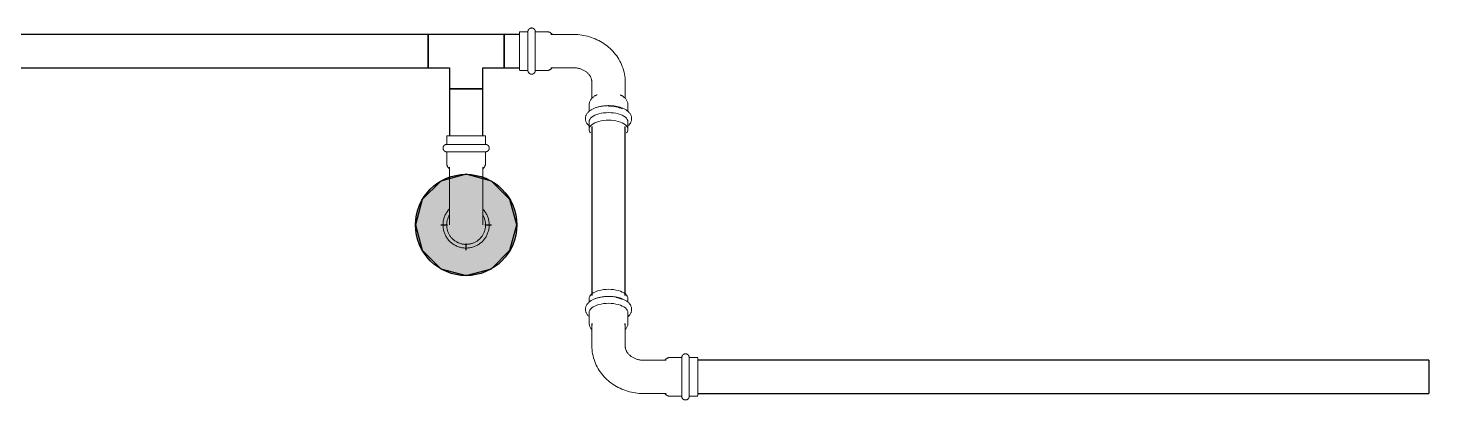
# Model space of a CAD drawing. Header units: inches. Extents: x -3327 to -1, y 8 to 1328.
# Drawn here: x -2986.7 to -2931.4, y 1307.7 to 1322.4 of the extents above; entities that cross this region are included whole.
import ezdxf

# ---------------------------------------------------------------- set-up
doc = ezdxf.new("R2010")
doc.units = ezdxf.units.IN
doc.header["$MEASUREMENT"] = 0
doc.layers.add('P-PIPE', color=3, linetype='Continuous', lineweight=9)
doc.layers.add('X - REF - FP', color=7, linetype='Continuous', true_color=0xb90000)

# ---------------------------------------------------------------- blocks, each defined once
blk = doc.blocks.new('Victaulic-VicPress316-Elbow 90-45deg Style P568_P571 - Standard-V2-SECOND LEVEL')
at = {"layer": 'P-PIPE'}
for p, q in [((-3203.704, 731.097), (-3203.704, 730.203)), ((-3202.389, 730.206), (-3202.389, 731.097)), ((-3203.813, 730.051), (-3203.813, 729.6)), ((-3202.28, 729.6), (-3202.28, 730.051)), ((-3203.046, 729.6), (-3203.813, 729.6)), ((-3203.813, 729.309), (-3203.813, 728.97)), ((-3203.046, 729.309), (-3203.813, 729.309)), ((-3202.28, 729.6), (-3203.046, 729.6)), ((-3202.28, 729.309), (-3203.046, 729.309)), ((-3202.28, 728.97), (-3202.28, 729.309)), ((-3203.813, 728.97), (-3203.046, 728.97)), ((-3203.046, 728.97), (-3202.28, 728.97))]:
    blk.add_line(p, q, dxfattribs=at)
at = {"layer": 'P-PIPE', "flags": 128}
for points in [[(-3203.046, 733.402), (-3203.083, 733.401), (-3203.119, 733.399), (-3203.155, 733.395), (-3203.191, 733.39), (-3203.227, 733.384), (-3203.263, 733.376), (-3203.298, 733.366), (-3203.333, 733.356), (-3203.367, 733.344), (-3203.401, 733.33), (-3203.434, 733.315), (-3203.467, 733.299), (-3203.499, 733.281), (-3203.53, 733.263), (-3203.561, 733.243), (-3203.591, 733.222), (-3203.619, 733.199), (-3203.647, 733.176), (-3203.674, 733.151), (-3203.7, 733.125), (-3203.725, 733.099), (-3203.749, 733.071), (-3203.772, 733.043), (-3203.793, 733.013), (-3203.813, 732.983), (-3203.833, 732.952), (-3203.85, 732.92), (-3203.867, 732.887), (-3203.882, 732.854), (-3203.896, 732.82), (-3203.909, 732.786), (-3203.92, 732.751), (-3203.93, 732.716), (-3203.938, 732.681), (-3203.945, 732.645), (-3203.95, 732.609), (-3203.954, 732.573), (-3203.957, 732.536), (-3203.958, 732.5), (-3203.958, 732.463), (-3203.956, 732.427), (-3203.953, 732.391), (-3203.948, 732.354), (-3203.942, 732.318), (-3203.934, 732.283), (-3203.925, 732.247), (-3203.915, 732.212), (-3203.903, 732.178), (-3203.89, 732.144), (-3203.875, 732.11), (-3203.859, 732.078), (-3203.842, 732.045), (-3203.824, 732.014), (-3203.804, 731.983), (-3203.783, 731.953), (-3203.761, 731.924), (-3203.738, 731.896), (-3203.714, 731.869)], [(-3203.046, 733.257), (-3203.077, 733.256), (-3203.107, 733.254), (-3203.138, 733.251), (-3203.168, 733.247), (-3203.198, 733.241), (-3203.228, 733.235), (-3203.258, 733.227), (-3203.287, 733.218), (-3203.316, 733.207), (-3203.345, 733.196), (-3203.373, 733.183), (-3203.4, 733.17), (-3203.427, 733.155), (-3203.453, 733.139), (-3203.479, 733.123), (-3203.504, 733.105), (-3203.528, 733.086), (-3203.551, 733.066), (-3203.574, 733.046), (-3203.596, 733.024), (-3203.617, 733.002), (-3203.637, 732.978), (-3203.656, 732.954), (-3203.674, 732.93), (-3203.691, 732.904), (-3203.707, 732.878), (-3203.722, 732.851), (-3203.736, 732.824), (-3203.749, 732.796), (-3203.76, 732.768), (-3203.771, 732.739), (-3203.78, 732.71), (-3203.789, 732.68), (-3203.796, 732.65), (-3203.801, 732.62), (-3203.806, 732.59), (-3203.809, 732.559), (-3203.812, 732.529), (-3203.812, 732.498), (-3203.812, 732.468), (-3203.811, 732.437), (-3203.808, 732.406), (-3203.804, 732.376), (-3203.799, 732.346), (-3203.792, 732.316), (-3203.785, 732.286), (-3203.776, 732.257), (-3203.766, 732.228), (-3203.755, 732.199), (-3203.743, 732.171), (-3203.73, 732.143), (-3203.715, 732.116), (-3203.704, 732.096)], [(-3202.389, 731.858), (-3202.367, 731.881), (-3202.343, 731.909), (-3202.32, 731.937), (-3202.299, 731.967), (-3202.279, 731.997), (-3202.26, 732.028), (-3202.242, 732.06), (-3202.225, 732.093), (-3202.21, 732.126), (-3202.196, 732.16), (-3202.183, 732.194), (-3202.172, 732.229), (-3202.163, 732.264), (-3202.154, 732.299), (-3202.147, 732.335), (-3202.142, 732.371), (-3202.138, 732.407), (-3202.135, 732.444), (-3202.134, 732.48), (-3202.134, 732.517), (-3202.136, 732.553), (-3202.139, 732.589), (-3202.144, 732.626), (-3202.15, 732.662), (-3202.158, 732.697), (-3202.167, 732.733), (-3202.177, 732.768), (-3202.189, 732.802), (-3202.202, 732.836), (-3202.217, 732.87), (-3202.233, 732.902), (-3202.25, 732.935), (-3202.268, 732.966), (-3202.288, 732.997), (-3202.309, 733.027), (-3202.331, 733.056), (-3202.354, 733.084), (-3202.378, 733.111), (-3202.404, 733.137), (-3202.43, 733.163), (-3202.457, 733.187), (-3202.486, 733.21), (-3202.515, 733.231), (-3202.545, 733.252), (-3202.576, 733.271), (-3202.608, 733.29), (-3202.64, 733.307), (-3202.673, 733.322), (-3202.706, 733.336), (-3202.741, 733.349), (-3202.775, 733.361), (-3202.81, 733.371), (-3202.846, 733.38), (-3202.881, 733.387), (-3202.917, 733.393), (-3202.954, 733.397), (-3202.99, 733.4), (-3203.026, 733.402), (-3203.046, 733.402)], [(-3202.385, 732.102), (-3202.37, 732.129), (-3202.356, 732.156), (-3202.343, 732.184), (-3202.332, 732.212), (-3202.321, 732.241), (-3202.312, 732.27), (-3202.304, 732.3), (-3202.297, 732.33), (-3202.291, 732.36), (-3202.286, 732.39), (-3202.283, 732.421), (-3202.281, 732.451), (-3202.28, 732.482), (-3202.28, 732.512), (-3202.281, 732.543), (-3202.284, 732.574), (-3202.288, 732.604), (-3202.293, 732.634), (-3202.3, 732.664), (-3202.307, 732.694), (-3202.316, 732.723), (-3202.326, 732.752), (-3202.337, 732.781), (-3202.349, 732.809), (-3202.362, 732.837), (-3202.377, 732.864), (-3202.392, 732.89), (-3202.409, 732.916), (-3202.426, 732.941), (-3202.445, 732.966), (-3202.464, 732.989), (-3202.485, 733.012), (-3202.506, 733.034), (-3202.528, 733.055), (-3202.551, 733.075), (-3202.575, 733.095), (-3202.6, 733.113), (-3202.625, 733.13), (-3202.651, 733.147), (-3202.677, 733.162), (-3202.705, 733.176), (-3202.732, 733.189), (-3202.761, 733.201), (-3202.789, 733.212), (-3202.818, 733.222), (-3202.848, 733.23), (-3202.878, 733.238), (-3202.908, 733.244), (-3202.938, 733.249), (-3202.968, 733.253), (-3202.999, 733.255), (-3203.029, 733.256), (-3203.046, 733.257)], [(-3203.704, 732.49), (-3203.704, 732.489), (-3203.704, 732.486), (-3203.704, 732.48), (-3203.704, 732.472), (-3203.704, 732.462), (-3203.704, 732.45), (-3203.704, 732.436), (-3203.704, 732.419), (-3203.704, 732.401), (-3203.704, 732.38), (-3203.704, 732.357), (-3203.704, 732.333), (-3203.704, 732.306), (-3203.704, 732.277), (-3203.704, 732.247), (-3203.704, 732.214), (-3203.704, 732.18), (-3203.704, 732.144), (-3203.704, 732.107), (-3203.704, 732.068), (-3203.704, 732.027), (-3203.704, 731.985), (-3203.704, 731.941), (-3203.704, 731.896), (-3203.704, 731.85), (-3203.704, 731.802), (-3203.704, 731.754), (-3203.704, 731.704), (-3203.704, 731.653), (-3203.704, 731.602), (-3203.704, 731.549), (-3203.704, 731.496), (-3203.704, 731.443), (-3203.704, 731.388), (-3203.704, 731.334), (-3203.704, 731.279), (-3203.704, 731.223), (-3203.704, 731.168), (-3203.704, 731.112), (-3203.704, 731.097)], [(-3202.389, 731.097), (-3202.389, 731.153), (-3202.389, 731.208), (-3202.389, 731.264), (-3202.389, 731.319), (-3202.389, 731.374), (-3202.389, 731.428), (-3202.389, 731.482), (-3202.389, 731.535), (-3202.389, 731.588), (-3202.389, 731.639), (-3202.389, 731.69), (-3202.389, 731.74), (-3202.389, 731.789), (-3202.389, 731.837), (-3202.389, 731.884), (-3202.389, 731.929), (-3202.389, 731.973), (-3202.389, 732.016), (-3202.389, 732.057), (-3202.389, 732.096), (-3202.389, 732.134), (-3202.389, 732.171), (-3202.389, 732.205), (-3202.389, 732.238), (-3202.389, 732.269), (-3202.389, 732.298), (-3202.389, 732.326), (-3202.389, 732.351), (-3202.389, 732.374), (-3202.389, 732.395), (-3202.389, 732.414), (-3202.389, 732.432), (-3202.389, 732.446), (-3202.389, 732.459), (-3202.389, 732.47), (-3202.389, 732.478), (-3202.389, 732.484), (-3202.389, 732.488), (-3202.389, 732.49), (-3202.389, 732.49)], [(-3203.813, 730.051), (-3203.812, 730.062), (-3203.812, 730.073), (-3203.811, 730.084), (-3203.809, 730.094), (-3203.807, 730.105), (-3203.805, 730.116), (-3203.802, 730.126), (-3203.799, 730.137), (-3203.795, 730.147), (-3203.791, 730.157), (-3203.787, 730.167), (-3203.782, 730.177), (-3203.777, 730.186), (-3203.771, 730.196), (-3203.765, 730.205), (-3203.759, 730.214), (-3203.752, 730.222), (-3203.745, 730.231), (-3203.738, 730.239), (-3203.73, 730.246), (-3203.722, 730.254), (-3203.714, 730.261), (-3203.705, 730.268), (-3203.704, 730.269)], [(-3202.389, 730.269), (-3202.38, 730.262), (-3202.372, 730.255), (-3202.364, 730.248), (-3202.356, 730.24), (-3202.348, 730.232), (-3202.341, 730.224), (-3202.335, 730.215), (-3202.328, 730.207), (-3202.322, 730.197), (-3202.317, 730.188), (-3202.311, 730.179), (-3202.306, 730.169), (-3202.302, 730.159), (-3202.298, 730.149), (-3202.294, 730.139), (-3202.291, 730.128), (-3202.288, 730.118), (-3202.285, 730.107), (-3202.283, 730.096), (-3202.282, 730.086), (-3202.281, 730.075), (-3202.28, 730.064), (-3202.28, 730.053), (-3202.28, 730.051)], [(-3203.813, 729.309), (-3203.818, 729.309), (-3203.824, 729.309), (-3203.83, 729.31), (-3203.836, 729.31), (-3203.841, 729.311), (-3203.847, 729.313), (-3203.853, 729.314), (-3203.858, 729.316), (-3203.864, 729.318), (-3203.869, 729.32), (-3203.875, 729.322), (-3203.88, 729.325), (-3203.885, 729.328), (-3203.89, 729.331), (-3203.895, 729.334), (-3203.899, 729.337), (-3203.904, 729.341), (-3203.908, 729.345), (-3203.913, 729.349), (-3203.917, 729.353), (-3203.921, 729.357), (-3203.925, 729.361), (-3203.928, 729.366), (-3203.932, 729.371), (-3203.935, 729.375), (-3203.938, 729.38), (-3203.941, 729.385), (-3203.944, 729.391), (-3203.946, 729.396), (-3203.948, 729.401), (-3203.95, 729.407), (-3203.952, 729.412), (-3203.953, 729.418), (-3203.955, 729.424), (-3203.956, 729.429), (-3203.957, 729.435), (-3203.957, 729.441), (-3203.958, 729.447), (-3203.958, 729.452), (-3203.958, 729.458), (-3203.958, 729.464), (-3203.957, 729.47), (-3203.956, 729.476), (-3203.955, 729.481), (-3203.954, 729.487), (-3203.953, 729.493), (-3203.951, 729.498), (-3203.949, 729.504), (-3203.947, 729.509), (-3203.945, 729.515), (-3203.942, 729.52), (-3203.94, 729.525), (-3203.937, 729.53), (-3203.934, 729.535), (-3203.93, 729.54), (-3203.927, 729.544), (-3203.923, 729.549), (-3203.919, 729.553), (-3203.915, 729.557), (-3203.911, 729.561), (-3203.906, 729.565), (-3203.902, 729.569), (-3203.897, 729.572), (-3203.892, 729.576), (-3203.888, 729.579), (-3203.882, 729.582), (-3203.877, 729.584), (-3203.872, 729.587), (-3203.867, 729.589), (-3203.861, 729.591), (-3203.856, 729.593), (-3203.85, 729.595), (-3203.845, 729.596), (-3203.839, 729.597), (-3203.833, 729.598), (-3203.827, 729.599), (-3203.821, 729.599), (-3203.816, 729.599), (-3203.813, 729.6)], [(-3203.046, 729.6), (-3203.077, 729.6), (-3203.107, 729.6), (-3203.138, 729.6), (-3203.168, 729.6), (-3203.198, 729.6), (-3203.228, 729.6), (-3203.258, 729.6), (-3203.287, 729.6), (-3203.316, 729.6), (-3203.345, 729.6), (-3203.373, 729.6), (-3203.4, 729.6), (-3203.427, 729.6), (-3203.453, 729.6), (-3203.479, 729.6), (-3203.504, 729.6), (-3203.528, 729.6), (-3203.551, 729.6), (-3203.574, 729.6), (-3203.596, 729.6), (-3203.617, 729.6), (-3203.637, 729.6), (-3203.656, 729.6), (-3203.674, 729.6), (-3203.691, 729.6), (-3203.707, 729.6), (-3203.722, 729.6), (-3203.736, 729.6), (-3203.749, 729.6), (-3203.76, 729.6), (-3203.771, 729.6), (-3203.78, 729.6), (-3203.789, 729.6), (-3203.796, 729.6), (-3203.801, 729.6), (-3203.806, 729.6), (-3203.809, 729.6), (-3203.812, 729.6), (-3203.812, 729.6), (-3203.813, 729.6)], [(-3203.813, 729.6), (-3203.812, 729.6), (-3203.81, 729.6), (-3203.807, 729.6), (-3203.803, 729.6), (-3203.797, 729.6), (-3203.791, 729.6), (-3203.783, 729.6), (-3203.774, 729.6)], [(-3203.771, 729.309), (-3203.78, 729.309), (-3203.789, 729.309), (-3203.796, 729.309), (-3203.801, 729.309), (-3203.806, 729.309), (-3203.809, 729.309), (-3203.812, 729.309), (-3203.812, 729.309), (-3203.813, 729.309)], [(-3203.813, 729.309), (-3203.812, 729.309), (-3203.81, 729.309), (-3203.807, 729.309), (-3203.803, 729.309), (-3203.797, 729.309), (-3203.791, 729.309), (-3203.783, 729.309), (-3203.774, 729.309), (-3203.763, 729.309), (-3203.752, 729.309), (-3203.74, 729.309), (-3203.726, 729.309), (-3203.711, 729.309), (-3203.695, 729.309), (-3203.679, 729.309), (-3203.661, 729.309), (-3203.642, 729.309), (-3203.622, 729.309), (-3203.602, 729.309), (-3203.58, 729.309), (-3203.558, 729.309), (-3203.534, 729.309), (-3203.51, 729.309), (-3203.486, 729.309), (-3203.46, 729.309), (-3203.434, 729.309), (-3203.407, 729.309), (-3203.38, 729.309), (-3203.352, 729.309), (-3203.324, 729.309), (-3203.295, 729.309), (-3203.266, 729.309), (-3203.236, 729.309), (-3203.206, 729.309), (-3203.176, 729.309), (-3203.146, 729.309), (-3203.116, 729.309), (-3203.085, 729.309), (-3203.054, 729.309), (-3203.046, 729.309)], [(-3202.28, 729.6), (-3202.28, 729.6), (-3202.282, 729.6), (-3202.285, 729.6), (-3202.289, 729.6), (-3202.295, 729.6), (-3202.302, 729.6), (-3202.309, 729.6), (-3202.318, 729.6), (-3202.329, 729.6), (-3202.34, 729.6), (-3202.353, 729.6), (-3202.366, 729.6), (-3202.381, 729.6), (-3202.397, 729.6), (-3202.413, 729.6), (-3202.431, 729.6), (-3202.45, 729.6), (-3202.47, 729.6), (-3202.49, 729.6), (-3202.512, 729.6), (-3202.534, 729.6), (-3202.558, 729.6), (-3202.582, 729.6), (-3202.606, 729.6), (-3202.632, 729.6), (-3202.658, 729.6), (-3202.685, 729.6), (-3202.712, 729.6), (-3202.74, 729.6), (-3202.768, 729.6), (-3202.797, 729.6), (-3202.826, 729.6), (-3202.856, 729.6), (-3202.886, 729.6), (-3202.916, 729.6), (-3202.946, 729.6), (-3202.977, 729.6), (-3203.007, 729.6), (-3203.038, 729.6), (-3203.046, 729.6)], [(-3203.046, 729.309), (-3203.015, 729.309), (-3202.985, 729.309), (-3202.954, 729.309), (-3202.924, 729.309), (-3202.894, 729.309), (-3202.864, 729.309), (-3202.834, 729.309), (-3202.805, 729.309), (-3202.776, 729.309), (-3202.748, 729.309), (-3202.72, 729.309), (-3202.692, 729.309), (-3202.665, 729.309), (-3202.639, 729.309), (-3202.613, 729.309), (-3202.588, 729.309), (-3202.564, 729.309), (-3202.541, 729.309), (-3202.518, 729.309), (-3202.496, 729.309), (-3202.475, 729.309), (-3202.455, 729.309), (-3202.436, 729.309), (-3202.418, 729.309), (-3202.401, 729.309), (-3202.385, 729.309), (-3202.37, 729.309), (-3202.356, 729.309), (-3202.343, 729.309), (-3202.332, 729.309), (-3202.321, 729.309), (-3202.312, 729.309), (-3202.304, 729.309), (-3202.297, 729.309), (-3202.291, 729.309), (-3202.286, 729.309), (-3202.283, 729.309), (-3202.281, 729.309), (-3202.28, 729.309), (-3202.28, 729.309)], [(-3202.321, 729.6), (-3202.312, 729.6), (-3202.304, 729.6), (-3202.297, 729.6), (-3202.291, 729.6), (-3202.286, 729.6), (-3202.283, 729.6), (-3202.281, 729.6), (-3202.28, 729.6), (-3202.28, 729.6)], [(-3202.28, 729.309), (-3202.28, 729.309), (-3202.282, 729.309), (-3202.285, 729.309), (-3202.289, 729.309), (-3202.295, 729.309), (-3202.302, 729.309), (-3202.309, 729.309), (-3202.318, 729.309)], [(-3202.28, 729.6), (-3202.274, 729.599), (-3202.268, 729.599), (-3202.262, 729.598), (-3202.256, 729.598), (-3202.251, 729.597), (-3202.245, 729.595), (-3202.239, 729.594), (-3202.234, 729.592), (-3202.228, 729.59), (-3202.223, 729.588), (-3202.218, 729.586), (-3202.212, 729.583), (-3202.207, 729.58), (-3202.202, 729.577), (-3202.197, 729.574), (-3202.193, 729.571), (-3202.188, 729.567), (-3202.184, 729.563), (-3202.179, 729.559), (-3202.175, 729.555), (-3202.171, 729.551), (-3202.167, 729.547), (-3202.164, 729.542), (-3202.16, 729.537), (-3202.157, 729.533), (-3202.154, 729.528), (-3202.151, 729.523), (-3202.149, 729.517), (-3202.146, 729.512), (-3202.144, 729.507), (-3202.142, 729.501), (-3202.14, 729.496), (-3202.139, 729.49), (-3202.137, 729.484), (-3202.136, 729.479), (-3202.135, 729.473), (-3202.135, 729.467), (-3202.134, 729.461), (-3202.134, 729.456), (-3202.134, 729.45), (-3202.134, 729.444), (-3202.135, 729.438), (-3202.136, 729.432), (-3202.137, 729.427), (-3202.138, 729.421), (-3202.139, 729.415), (-3202.141, 729.41), (-3202.143, 729.404), (-3202.145, 729.399), (-3202.147, 729.393), (-3202.15, 729.388), (-3202.152, 729.383), (-3202.155, 729.378), (-3202.159, 729.373), (-3202.162, 729.368), (-3202.165, 729.364), (-3202.169, 729.359), (-3202.173, 729.355), (-3202.177, 729.351), (-3202.181, 729.347), (-3202.186, 729.343), (-3202.19, 729.339), (-3202.195, 729.336), (-3202.2, 729.332), (-3202.205, 729.329), (-3202.21, 729.326), (-3202.215, 729.324), (-3202.22, 729.321), (-3202.225, 729.319), (-3202.231, 729.317), (-3202.236, 729.315), (-3202.242, 729.313), (-3202.248, 729.312), (-3202.253, 729.311), (-3202.259, 729.31), (-3202.265, 729.309), (-3202.271, 729.309), (-3202.276, 729.309), (-3202.28, 729.309)]]:
    blk.add_lwpolyline(points, dxfattribs=at)
blk = doc.blocks.new('Victaulic-VicPress316-Elbow 90-45deg Style P568_P571 - Standard-V16-SECOND LEVEL')
at = {"layer": 'P-PIPE'}
for p, q in [((-2966.934, 1322.266), (-2967.272, 1322.266)), ((-2967.272, 1322.256), (-2967.272, 1320.827)), ((-2966.934, 1320.827), (-2966.934, 1322.256)), ((-2966.191, 1322.266), (-2966.643, 1322.266)), ((-2966.643, 1320.827), (-2966.643, 1322.256)), ((-2965.145, 1322.157), (-2966.025, 1322.157)), ((-2967.272, 1320.827), (-2967.272, 1320.765)), ((-2967.272, 1320.734), (-2966.934, 1320.734)), ((-2966.934, 1320.765), (-2966.934, 1320.827)), ((-2966.643, 1320.765), (-2966.643, 1320.827)), ((-2966.643, 1320.734), (-2966.191, 1320.734)), ((-2966.03, 1320.842), (-2965.145, 1320.842)), ((-2964.41, 1320.276), (-2964.41, 1319.622)), ((-2963.095, 1319.622), (-2963.095, 1320.276)), ((-2964.519, 1319.358), (-2964.519, 1319.105)), ((-2962.986, 1319.118), (-2962.986, 1319.358)), ((-2964.519, 1318.705), (-2964.519, 1318.408)), ((-2962.986, 1318.408), (-2962.986, 1318.705))]:
    blk.add_line(p, q, dxfattribs=at)
at = {"layer": 'P-PIPE', "flags": 128}
for points in [[(-2966.934, 1322.266), (-2966.933, 1322.272), (-2966.933, 1322.278), (-2966.933, 1322.284), (-2966.932, 1322.29), (-2966.931, 1322.295), (-2966.929, 1322.301), (-2966.928, 1322.307), (-2966.926, 1322.312), (-2966.924, 1322.318), (-2966.922, 1322.323), (-2966.92, 1322.328), (-2966.917, 1322.334), (-2966.914, 1322.339), (-2966.911, 1322.344), (-2966.908, 1322.349), (-2966.905, 1322.353), (-2966.901, 1322.358), (-2966.897, 1322.362), (-2966.894, 1322.367), (-2966.889, 1322.371), (-2966.885, 1322.375), (-2966.881, 1322.379), (-2966.876, 1322.382), (-2966.872, 1322.386), (-2966.867, 1322.389), (-2966.862, 1322.392), (-2966.857, 1322.395), (-2966.851, 1322.397), (-2966.846, 1322.4), (-2966.841, 1322.402), (-2966.835, 1322.404), (-2966.83, 1322.406), (-2966.824, 1322.407), (-2966.819, 1322.409), (-2966.813, 1322.41), (-2966.807, 1322.411), (-2966.801, 1322.411), (-2966.795, 1322.412), (-2966.79, 1322.412), (-2966.784, 1322.412), (-2966.778, 1322.412), (-2966.772, 1322.411), (-2966.766, 1322.41), (-2966.761, 1322.409), (-2966.755, 1322.408), (-2966.749, 1322.407), (-2966.744, 1322.405), (-2966.738, 1322.403), (-2966.733, 1322.401), (-2966.728, 1322.399), (-2966.722, 1322.396), (-2966.717, 1322.394), (-2966.712, 1322.391), (-2966.707, 1322.387), (-2966.702, 1322.384), (-2966.698, 1322.381), (-2966.693, 1322.377), (-2966.689, 1322.373), (-2966.685, 1322.369), (-2966.681, 1322.365), (-2966.677, 1322.36), (-2966.673, 1322.356), (-2966.67, 1322.351), (-2966.666, 1322.346), (-2966.663, 1322.342), (-2966.66, 1322.336), (-2966.658, 1322.331), (-2966.655, 1322.326), (-2966.653, 1322.321), (-2966.651, 1322.315), (-2966.649, 1322.31), (-2966.648, 1322.304), (-2966.646, 1322.298), (-2966.645, 1322.293), (-2966.644, 1322.287), (-2966.643, 1322.281), (-2966.643, 1322.275), (-2966.643, 1322.27), (-2966.643, 1322.266)], [(-2966.934, 1322.233), (-2966.934, 1322.241), (-2966.934, 1322.248), (-2966.934, 1322.254), (-2966.934, 1322.259), (-2966.934, 1322.263), (-2966.934, 1322.265), (-2966.934, 1322.266), (-2966.934, 1322.266)], [(-2966.934, 1322.266), (-2966.934, 1322.266), (-2966.934, 1322.264), (-2966.934, 1322.261), (-2966.934, 1322.257), (-2966.934, 1322.251), (-2966.934, 1322.245), (-2966.934, 1322.237), (-2966.934, 1322.228), (-2966.934, 1322.217), (-2966.934, 1322.206), (-2966.934, 1322.193), (-2966.934, 1322.18), (-2966.934, 1322.165), (-2966.934, 1322.149), (-2966.934, 1322.133), (-2966.934, 1322.115), (-2966.934, 1322.096), (-2966.934, 1322.076), (-2966.934, 1322.056), (-2966.934, 1322.034), (-2966.934, 1322.012), (-2966.934, 1321.988), (-2966.934, 1321.964), (-2966.934, 1321.94), (-2966.934, 1321.914), (-2966.934, 1321.888), (-2966.934, 1321.861), (-2966.934, 1321.834), (-2966.934, 1321.806), (-2966.934, 1321.778), (-2966.934, 1321.749), (-2966.934, 1321.72), (-2966.934, 1321.69), (-2966.934, 1321.66), (-2966.934, 1321.63), (-2966.934, 1321.6), (-2966.934, 1321.569), (-2966.934, 1321.539), (-2966.934, 1321.508), (-2966.934, 1321.478), (-2966.934, 1321.447), (-2966.934, 1321.416), (-2966.934, 1321.386), (-2966.934, 1321.356), (-2966.934, 1321.326), (-2966.934, 1321.296), (-2966.934, 1321.267), (-2966.934, 1321.238), (-2966.934, 1321.209), (-2966.934, 1321.181), (-2966.934, 1321.153), (-2966.934, 1321.126), (-2966.934, 1321.1), (-2966.934, 1321.074), (-2966.934, 1321.049), (-2966.934, 1321.024), (-2966.934, 1321.001), (-2966.934, 1320.978), (-2966.934, 1320.956), (-2966.934, 1320.935), (-2966.934, 1320.915), (-2966.934, 1320.895), (-2966.934, 1320.877), (-2966.934, 1320.86), (-2966.934, 1320.843), (-2966.934, 1320.828), (-2966.934, 1320.827)], [(-2966.643, 1320.827), (-2966.643, 1320.842), (-2966.643, 1320.858), (-2966.643, 1320.875), (-2966.643, 1320.894), (-2966.643, 1320.913), (-2966.643, 1320.933), (-2966.643, 1320.954), (-2966.643, 1320.976), (-2966.643, 1320.999), (-2966.643, 1321.022), (-2966.643, 1321.047), (-2966.643, 1321.072), (-2966.643, 1321.098), (-2966.643, 1321.124), (-2966.643, 1321.151), (-2966.643, 1321.179), (-2966.643, 1321.207), (-2966.643, 1321.235), (-2966.643, 1321.264), (-2966.643, 1321.294), (-2966.643, 1321.323), (-2966.643, 1321.353), (-2966.643, 1321.384), (-2966.643, 1321.414), (-2966.643, 1321.444), (-2966.643, 1321.475), (-2966.643, 1321.506), (-2966.643, 1321.536), (-2966.643, 1321.567), (-2966.643, 1321.597), (-2966.643, 1321.628), (-2966.643, 1321.658), (-2966.643, 1321.688), (-2966.643, 1321.717), (-2966.643, 1321.747), (-2966.643, 1321.775), (-2966.643, 1321.804), (-2966.643, 1321.832), (-2966.643, 1321.859), (-2966.643, 1321.886), (-2966.643, 1321.912), (-2966.643, 1321.937), (-2966.643, 1321.962), (-2966.643, 1321.986), (-2966.643, 1322.01), (-2966.643, 1322.032), (-2966.643, 1322.054), (-2966.643, 1322.075), (-2966.643, 1322.094), (-2966.643, 1322.113), (-2966.643, 1322.131), (-2966.643, 1322.148), (-2966.643, 1322.164), (-2966.643, 1322.179), (-2966.643, 1322.192), (-2966.643, 1322.205), (-2966.643, 1322.216), (-2966.643, 1322.227), (-2966.643, 1322.236), (-2966.643, 1322.244), (-2966.643, 1322.251), (-2966.643, 1322.256), (-2966.643, 1322.261), (-2966.643, 1322.264), (-2966.643, 1322.266), (-2966.643, 1322.266)], [(-2966.643, 1322.266), (-2966.643, 1322.266), (-2966.643, 1322.264), (-2966.643, 1322.261), (-2966.643, 1322.257), (-2966.643, 1322.251), (-2966.643, 1322.245), (-2966.643, 1322.237)], [(-2966.191, 1322.266), (-2966.18, 1322.266), (-2966.169, 1322.266), (-2966.158, 1322.265), (-2966.148, 1322.263), (-2966.137, 1322.261), (-2966.126, 1322.259), (-2966.116, 1322.256), (-2966.105, 1322.253), (-2966.095, 1322.249), (-2966.085, 1322.245), (-2966.075, 1322.241), (-2966.065, 1322.236), (-2966.056, 1322.23), (-2966.046, 1322.225), (-2966.037, 1322.219), (-2966.028, 1322.213), (-2966.02, 1322.206), (-2966.011, 1322.199), (-2966.003, 1322.192), (-2965.996, 1322.184), (-2965.988, 1322.176), (-2965.981, 1322.168), (-2965.974, 1322.159), (-2965.973, 1322.157)], [(-2963.095, 1320.276), (-2963.096, 1320.355), (-2963.102, 1320.434), (-2963.111, 1320.512), (-2963.123, 1320.59), (-2963.139, 1320.667), (-2963.159, 1320.744), (-2963.181, 1320.819), (-2963.208, 1320.893), (-2963.237, 1320.966), (-2963.27, 1321.038), (-2963.305, 1321.108), (-2963.344, 1321.177), (-2963.385, 1321.243), (-2963.43, 1321.308), (-2963.477, 1321.371), (-2963.526, 1321.432), (-2963.578, 1321.491), (-2963.633, 1321.548), (-2963.689, 1321.602), (-2963.748, 1321.654), (-2963.809, 1321.704), (-2963.871, 1321.751), (-2963.936, 1321.796), (-2964.002, 1321.839), (-2964.069, 1321.879), (-2964.139, 1321.916), (-2964.209, 1321.951), (-2964.281, 1321.983), (-2964.354, 1322.012), (-2964.428, 1322.039), (-2964.503, 1322.063), (-2964.578, 1322.085), (-2964.655, 1322.103), (-2964.732, 1322.119), (-2964.81, 1322.132), (-2964.888, 1322.143), (-2964.966, 1322.15), (-2965.045, 1322.155), (-2965.124, 1322.157), (-2965.145, 1322.157)], [(-2966.934, 1320.827), (-2966.934, 1320.813), (-2966.934, 1320.8), (-2966.934, 1320.788), (-2966.934, 1320.777), (-2966.934, 1320.767), (-2966.934, 1320.759), (-2966.934, 1320.752), (-2966.934, 1320.746), (-2966.934, 1320.741), (-2966.934, 1320.737), (-2966.934, 1320.735), (-2966.934, 1320.734), (-2966.934, 1320.734)], [(-2966.934, 1320.734), (-2966.934, 1320.734), (-2966.934, 1320.736), (-2966.934, 1320.739), (-2966.934, 1320.743), (-2966.934, 1320.749), (-2966.934, 1320.755), (-2966.934, 1320.763), (-2966.934, 1320.772), (-2966.934, 1320.783), (-2966.934, 1320.794)], [(-2966.643, 1320.734), (-2966.643, 1320.728), (-2966.643, 1320.722), (-2966.644, 1320.716), (-2966.644, 1320.71), (-2966.645, 1320.705), (-2966.647, 1320.699), (-2966.648, 1320.693), (-2966.65, 1320.688), (-2966.652, 1320.682), (-2966.654, 1320.677), (-2966.656, 1320.672), (-2966.659, 1320.666), (-2966.662, 1320.661), (-2966.665, 1320.656), (-2966.668, 1320.651), (-2966.671, 1320.647), (-2966.675, 1320.642), (-2966.679, 1320.638), (-2966.683, 1320.633), (-2966.687, 1320.629), (-2966.691, 1320.625), (-2966.695, 1320.621), (-2966.7, 1320.618), (-2966.705, 1320.614), (-2966.709, 1320.611), (-2966.714, 1320.608), (-2966.719, 1320.605), (-2966.725, 1320.603), (-2966.73, 1320.6), (-2966.735, 1320.598), (-2966.741, 1320.596), (-2966.746, 1320.594), (-2966.752, 1320.593), (-2966.758, 1320.591), (-2966.763, 1320.59), (-2966.769, 1320.589), (-2966.775, 1320.589), (-2966.781, 1320.588), (-2966.786, 1320.588), (-2966.792, 1320.588), (-2966.798, 1320.588), (-2966.804, 1320.589), (-2966.81, 1320.59), (-2966.815, 1320.591), (-2966.821, 1320.592), (-2966.827, 1320.593), (-2966.832, 1320.595), (-2966.838, 1320.597), (-2966.843, 1320.599), (-2966.849, 1320.601), (-2966.854, 1320.604), (-2966.859, 1320.606), (-2966.864, 1320.609), (-2966.869, 1320.613), (-2966.874, 1320.616), (-2966.878, 1320.619), (-2966.883, 1320.623), (-2966.887, 1320.627), (-2966.891, 1320.631), (-2966.895, 1320.635), (-2966.899, 1320.64), (-2966.903, 1320.644), (-2966.906, 1320.649), (-2966.91, 1320.654), (-2966.913, 1320.658), (-2966.916, 1320.664), (-2966.918, 1320.669), (-2966.921, 1320.674), (-2966.923, 1320.679), (-2966.925, 1320.685), (-2966.927, 1320.69), (-2966.929, 1320.696), (-2966.93, 1320.702), (-2966.931, 1320.707), (-2966.932, 1320.713), (-2966.933, 1320.719), (-2966.933, 1320.725), (-2966.934, 1320.73), (-2966.934, 1320.734)], [(-2966.643, 1320.734), (-2966.643, 1320.734), (-2966.643, 1320.736), (-2966.643, 1320.739), (-2966.643, 1320.743), (-2966.643, 1320.749), (-2966.643, 1320.755), (-2966.643, 1320.763), (-2966.643, 1320.772), (-2966.643, 1320.783), (-2966.643, 1320.794), (-2966.643, 1320.807), (-2966.643, 1320.82), (-2966.643, 1320.827)], [(-2966.643, 1320.784), (-2966.643, 1320.773), (-2966.643, 1320.764), (-2966.643, 1320.756), (-2966.643, 1320.749), (-2966.643, 1320.744), (-2966.643, 1320.739), (-2966.643, 1320.736), (-2966.643, 1320.734), (-2966.643, 1320.734)], [(-2965.973, 1320.842), (-2965.98, 1320.834), (-2965.987, 1320.826), (-2965.994, 1320.818), (-2966.002, 1320.81), (-2966.01, 1320.802), (-2966.018, 1320.795), (-2966.027, 1320.789), (-2966.036, 1320.782), (-2966.045, 1320.776), (-2966.054, 1320.771), (-2966.063, 1320.765), (-2966.073, 1320.76), (-2966.083, 1320.756), (-2966.093, 1320.752), (-2966.103, 1320.748), (-2966.114, 1320.745), (-2966.124, 1320.742), (-2966.135, 1320.739), (-2966.146, 1320.737), (-2966.156, 1320.736), (-2966.167, 1320.735), (-2966.178, 1320.734), (-2966.189, 1320.734), (-2966.191, 1320.734)], [(-2965.145, 1320.842), (-2965.112, 1320.842), (-2965.08, 1320.84), (-2965.048, 1320.837), (-2965.015, 1320.833), (-2964.984, 1320.828), (-2964.952, 1320.822), (-2964.921, 1320.815), (-2964.891, 1320.807), (-2964.861, 1320.797), (-2964.832, 1320.787), (-2964.803, 1320.776), (-2964.775, 1320.764), (-2964.748, 1320.751), (-2964.722, 1320.737), (-2964.697, 1320.723), (-2964.673, 1320.708), (-2964.65, 1320.692), (-2964.628, 1320.675), (-2964.607, 1320.659), (-2964.587, 1320.641), (-2964.568, 1320.623), (-2964.55, 1320.605), (-2964.534, 1320.587), (-2964.518, 1320.568), (-2964.504, 1320.549), (-2964.49, 1320.53), (-2964.478, 1320.511), (-2964.467, 1320.492), (-2964.457, 1320.473), (-2964.448, 1320.454), (-2964.44, 1320.434), (-2964.433, 1320.415), (-2964.427, 1320.396), (-2964.422, 1320.377), (-2964.418, 1320.358), (-2964.414, 1320.339), (-2964.412, 1320.32), (-2964.41, 1320.3), (-2964.41, 1320.281), (-2964.41, 1320.276)], [(-2964.519, 1319.358), (-2964.517, 1319.39), (-2964.513, 1319.421), (-2964.507, 1319.452), (-2964.498, 1319.482), (-2964.487, 1319.511), (-2964.474, 1319.538), (-2964.46, 1319.563), (-2964.445, 1319.587), (-2964.428, 1319.609), (-2964.411, 1319.63), (-2964.393, 1319.649), (-2964.375, 1319.667), (-2964.355, 1319.684), (-2964.336, 1319.7), (-2964.316, 1319.714), (-2964.295, 1319.728), (-2964.275, 1319.741), (-2964.254, 1319.752), (-2964.233, 1319.764), (-2964.211, 1319.774), (-2964.205, 1319.777)], [(-2962.986, 1319.358), (-2962.987, 1319.39), (-2962.991, 1319.421), (-2962.997, 1319.452), (-2963.006, 1319.482), (-2963.017, 1319.511), (-2963.03, 1319.538), (-2963.044, 1319.563), (-2963.059, 1319.587), (-2963.076, 1319.609), (-2963.093, 1319.63), (-2963.111, 1319.649), (-2963.13, 1319.667), (-2963.149, 1319.684), (-2963.168, 1319.7), (-2963.188, 1319.714), (-2963.209, 1319.728), (-2963.229, 1319.741), (-2963.25, 1319.752), (-2963.272, 1319.764), (-2963.293, 1319.774), (-2963.299, 1319.777)], [(-2962.84, 1318.833), (-2962.841, 1318.86), (-2962.845, 1318.886), (-2962.85, 1318.913), (-2962.858, 1318.938), (-2962.867, 1318.963), (-2962.878, 1318.986), (-2962.891, 1319.009), (-2962.905, 1319.031), (-2962.92, 1319.052), (-2962.937, 1319.072), (-2962.955, 1319.091), (-2962.974, 1319.109), (-2962.994, 1319.127), (-2963.014, 1319.143), (-2963.036, 1319.159), (-2963.059, 1319.174), (-2963.082, 1319.189), (-2963.106, 1319.202), (-2963.131, 1319.215), (-2963.157, 1319.228), (-2963.183, 1319.24), (-2963.21, 1319.251), (-2963.238, 1319.261), (-2963.266, 1319.271), (-2963.295, 1319.28), (-2963.325, 1319.289), (-2963.355, 1319.297), (-2963.385, 1319.305), (-2963.416, 1319.311), (-2963.448, 1319.318), (-2963.48, 1319.323), (-2963.512, 1319.328), (-2963.544, 1319.332), (-2963.577, 1319.336), (-2963.61, 1319.339), (-2963.643, 1319.341), (-2963.676, 1319.343), (-2963.71, 1319.344), (-2963.743, 1319.345), (-2963.776, 1319.345), (-2963.81, 1319.344), (-2963.843, 1319.343), (-2963.876, 1319.34), (-2963.909, 1319.338), (-2963.942, 1319.334), (-2963.975, 1319.33), (-2964.007, 1319.326), (-2964.039, 1319.321), (-2964.071, 1319.315), (-2964.102, 1319.308), (-2964.133, 1319.301), (-2964.163, 1319.294), (-2964.193, 1319.285), (-2964.222, 1319.276), (-2964.251, 1319.267), (-2964.279, 1319.256), (-2964.306, 1319.246), (-2964.333, 1319.234), (-2964.359, 1319.222), (-2964.385, 1319.21), (-2964.409, 1319.196), (-2964.433, 1319.182), (-2964.456, 1319.167), (-2964.478, 1319.152), (-2964.499, 1319.136), (-2964.52, 1319.119), (-2964.539, 1319.101), (-2964.558, 1319.083), (-2964.575, 1319.063), (-2964.591, 1319.043), (-2964.606, 1319.021), (-2964.619, 1318.999), (-2964.631, 1318.976), (-2964.642, 1318.951), (-2964.65, 1318.926), (-2964.657, 1318.901), (-2964.661, 1318.874), (-2964.664, 1318.848), (-2964.664, 1318.833)], [(-2964.52, 1318.547), (-2964.539, 1318.565), (-2964.558, 1318.584), (-2964.575, 1318.603), (-2964.591, 1318.624), (-2964.606, 1318.645), (-2964.619, 1318.667), (-2964.631, 1318.691), (-2964.642, 1318.715), (-2964.65, 1318.74), (-2964.657, 1318.766), (-2964.661, 1318.792), (-2964.664, 1318.819), (-2964.664, 1318.833)], [(-2962.84, 1318.833), (-2962.841, 1318.806), (-2962.845, 1318.78), (-2962.85, 1318.754), (-2962.858, 1318.728), (-2962.867, 1318.704), (-2962.878, 1318.68), (-2962.891, 1318.657), (-2962.905, 1318.635), (-2962.92, 1318.614), (-2962.937, 1318.594), (-2962.955, 1318.575), (-2962.974, 1318.557)]]:
    blk.add_lwpolyline(points, dxfattribs=at)
at = {"layer": 'P-PIPE'}
for centre, major_axis, start_param, end_param in [((-2963.752, 1319.549), (0.658, 0), 2.330035, 2.356194), ((-2963.752, 1319.549), (0.658, 0), 0.785398, 0.811557), ((-2963.752, 1318.961), (0.766, 0), 0.785398, 1.570796), ((-2963.752, 1318.705), (0.766, 0), 0, 3.141593), ((-2963.752, 1318.408), (0.767, 0), 0, 3.141593), ((-2963.752, 1318.408), (0.767, 0), 3.141593, 3.522917), ((-2963.752, 1318.408), (0.766, 0), 5.901861, 6.283185)]:
    blk.add_ellipse(centre, major_axis=major_axis, ratio=0.477881, start_param=start_param, end_param=end_param, dxfattribs=at)
blk = doc.blocks.new('Victaulic-VicPress316-Elbow 90-45deg Style P568_P571 - Standard-V17-SECOND LEVEL')
at = {"layer": 'P-PIPE'}
for p, q in [((-2964.519, 1311.725), (-2964.519, 1311.571)), ((-2962.986, 1311.584), (-2962.986, 1311.725)), ((-2964.519, 1311.172), (-2964.519, 1310.775)), ((-2962.986, 1310.775), (-2962.986, 1311.172)), ((-2964.41, 1310.68), (-2964.41, 1309.856)), ((-2963.095, 1309.856), (-2963.095, 1310.68)), ((-2961.479, 1309.29), (-2962.359, 1309.29)), ((-2960.862, 1309.399), (-2961.313, 1309.399)), ((-2960.862, 1309.389), (-2960.862, 1307.96)), ((-2960.232, 1309.399), (-2960.571, 1309.399)), ((-2960.571, 1309.389), (-2960.571, 1307.96)), ((-2960.232, 1307.96), (-2960.232, 1309.389)), ((-2962.359, 1307.975), (-2961.475, 1307.975)), ((-2961.313, 1307.866), (-2960.862, 1307.866)), ((-2960.862, 1307.96), (-2960.862, 1307.898)), ((-2960.571, 1307.96), (-2960.571, 1307.898)), ((-2960.571, 1307.866), (-2960.232, 1307.866)), ((-2960.232, 1307.898), (-2960.232, 1307.96))]:
    blk.add_line(p, q, dxfattribs=at)
at = {"layer": 'P-PIPE', "flags": 128}
for points in [[(-2962.84, 1311.3), (-2962.841, 1311.327), (-2962.845, 1311.353), (-2962.85, 1311.379), (-2962.858, 1311.405), (-2962.867, 1311.429), (-2962.878, 1311.453), (-2962.891, 1311.476), (-2962.905, 1311.498), (-2962.92, 1311.519), (-2962.937, 1311.539), (-2962.955, 1311.558), (-2962.974, 1311.576), (-2962.994, 1311.593), (-2963.014, 1311.61), (-2963.036, 1311.626), (-2963.059, 1311.641), (-2963.082, 1311.655), (-2963.106, 1311.669), (-2963.131, 1311.682), (-2963.157, 1311.694), (-2963.183, 1311.706), (-2963.21, 1311.717), (-2963.238, 1311.728), (-2963.266, 1311.738), (-2963.295, 1311.747), (-2963.325, 1311.756), (-2963.355, 1311.764), (-2963.385, 1311.771), (-2963.416, 1311.778), (-2963.448, 1311.784), (-2963.48, 1311.79), (-2963.512, 1311.795), (-2963.544, 1311.799), (-2963.577, 1311.803), (-2963.61, 1311.806), (-2963.643, 1311.808), (-2963.676, 1311.81), (-2963.71, 1311.811), (-2963.743, 1311.811), (-2963.776, 1311.811), (-2963.81, 1311.811), (-2963.843, 1311.809), (-2963.876, 1311.807), (-2963.909, 1311.804), (-2963.942, 1311.801), (-2963.975, 1311.797), (-2964.007, 1311.792), (-2964.039, 1311.787), (-2964.071, 1311.781), (-2964.102, 1311.775), (-2964.133, 1311.768), (-2964.163, 1311.76), (-2964.193, 1311.752), (-2964.222, 1311.743), (-2964.251, 1311.733), (-2964.279, 1311.723), (-2964.306, 1311.712), (-2964.333, 1311.701), (-2964.359, 1311.689), (-2964.385, 1311.676), (-2964.409, 1311.663), (-2964.433, 1311.649), (-2964.456, 1311.634), (-2964.478, 1311.619), (-2964.499, 1311.602), (-2964.52, 1311.586), (-2964.539, 1311.568), (-2964.558, 1311.549), (-2964.575, 1311.53), (-2964.591, 1311.509), (-2964.606, 1311.488), (-2964.619, 1311.466), (-2964.631, 1311.442), (-2964.642, 1311.418), (-2964.65, 1311.393), (-2964.657, 1311.367), (-2964.661, 1311.341), (-2964.664, 1311.314), (-2964.664, 1311.3)], [(-2964.664, 1311.3), (-2964.663, 1311.273), (-2964.66, 1311.246), (-2964.654, 1311.22), (-2964.647, 1311.195), (-2964.637, 1311.17), (-2964.626, 1311.146), (-2964.613, 1311.123), (-2964.599, 1311.102), (-2964.584, 1311.081), (-2964.567, 1311.061), (-2964.549, 1311.042), (-2964.53, 1311.023)], [(-2962.984, 1311.014), (-2962.965, 1311.032), (-2962.947, 1311.05), (-2962.929, 1311.07), (-2962.913, 1311.09), (-2962.898, 1311.112), (-2962.885, 1311.134), (-2962.873, 1311.157), (-2962.862, 1311.181), (-2962.854, 1311.206), (-2962.847, 1311.232), (-2962.843, 1311.259), (-2962.84, 1311.285), (-2962.84, 1311.3)], [(-2964.519, 1310.775), (-2964.517, 1310.743), (-2964.513, 1310.711), (-2964.507, 1310.68), (-2964.498, 1310.651), (-2964.487, 1310.622), (-2964.474, 1310.595), (-2964.46, 1310.57), (-2964.445, 1310.546), (-2964.428, 1310.524), (-2964.411, 1310.503)], [(-2962.986, 1310.775), (-2962.987, 1310.743), (-2962.991, 1310.711), (-2962.997, 1310.68), (-2963.006, 1310.651), (-2963.017, 1310.622), (-2963.03, 1310.595), (-2963.044, 1310.57), (-2963.059, 1310.546), (-2963.076, 1310.524), (-2963.093, 1310.503)], [(-2964.41, 1309.856), (-2964.408, 1309.778), (-2964.402, 1309.699), (-2964.393, 1309.621), (-2964.381, 1309.543), (-2964.365, 1309.466), (-2964.346, 1309.389), (-2964.323, 1309.314), (-2964.297, 1309.239), (-2964.267, 1309.166), (-2964.235, 1309.095), (-2964.199, 1309.025), (-2964.16, 1308.956), (-2964.119, 1308.889), (-2964.074, 1308.825), (-2964.027, 1308.762), (-2963.978, 1308.701), (-2963.926, 1308.642), (-2963.872, 1308.585), (-2963.815, 1308.531), (-2963.756, 1308.478), (-2963.696, 1308.429), (-2963.633, 1308.381), (-2963.569, 1308.336), (-2963.502, 1308.294), (-2963.435, 1308.254), (-2963.366, 1308.217), (-2963.295, 1308.182), (-2963.223, 1308.15), (-2963.15, 1308.121), (-2963.076, 1308.094), (-2963.001, 1308.07), (-2962.926, 1308.048), (-2962.849, 1308.03), (-2962.772, 1308.014), (-2962.694, 1308.001), (-2962.616, 1307.99), (-2962.538, 1307.982), (-2962.459, 1307.978), (-2962.38, 1307.975), (-2962.359, 1307.975)], [(-2962.359, 1309.29), (-2962.392, 1309.291), (-2962.424, 1309.293), (-2962.457, 1309.295), (-2962.489, 1309.299), (-2962.521, 1309.305), (-2962.552, 1309.311), (-2962.583, 1309.318), (-2962.613, 1309.326), (-2962.643, 1309.336), (-2962.673, 1309.346), (-2962.701, 1309.357), (-2962.729, 1309.369), (-2962.756, 1309.382), (-2962.782, 1309.396), (-2962.807, 1309.41), (-2962.831, 1309.425), (-2962.854, 1309.441), (-2962.876, 1309.457), (-2962.897, 1309.474), (-2962.917, 1309.492), (-2962.936, 1309.509), (-2962.954, 1309.527), (-2962.971, 1309.546), (-2962.986, 1309.564), (-2963, 1309.583), (-2963.014, 1309.602), (-2963.026, 1309.621), (-2963.037, 1309.641), (-2963.047, 1309.66), (-2963.056, 1309.679), (-2963.064, 1309.698), (-2963.071, 1309.718), (-2963.077, 1309.737), (-2963.082, 1309.756), (-2963.087, 1309.775), (-2963.09, 1309.794), (-2963.092, 1309.813), (-2963.094, 1309.832), (-2963.095, 1309.851), (-2963.095, 1309.856)], [(-2961.531, 1309.29), (-2961.524, 1309.299), (-2961.517, 1309.307), (-2961.51, 1309.315), (-2961.502, 1309.323), (-2961.494, 1309.33), (-2961.486, 1309.337), (-2961.477, 1309.344), (-2961.469, 1309.351), (-2961.459, 1309.357), (-2961.45, 1309.362), (-2961.441, 1309.368), (-2961.431, 1309.373), (-2961.421, 1309.377), (-2961.411, 1309.381), (-2961.401, 1309.385), (-2961.39, 1309.388), (-2961.38, 1309.391), (-2961.369, 1309.393), (-2961.358, 1309.396), (-2961.348, 1309.397), (-2961.337, 1309.398), (-2961.326, 1309.399), (-2961.315, 1309.399), (-2961.313, 1309.399)], [(-2960.862, 1309.399), (-2960.861, 1309.405), (-2960.861, 1309.411), (-2960.861, 1309.417), (-2960.86, 1309.423), (-2960.859, 1309.428), (-2960.857, 1309.434), (-2960.856, 1309.44), (-2960.854, 1309.445), (-2960.852, 1309.451), (-2960.85, 1309.456), (-2960.848, 1309.461), (-2960.845, 1309.467), (-2960.842, 1309.472), (-2960.839, 1309.477), (-2960.836, 1309.481), (-2960.833, 1309.486), (-2960.829, 1309.491), (-2960.825, 1309.495), (-2960.822, 1309.5), (-2960.817, 1309.504), (-2960.813, 1309.508), (-2960.809, 1309.511), (-2960.804, 1309.515), (-2960.8, 1309.519), (-2960.795, 1309.522), (-2960.79, 1309.525), (-2960.785, 1309.528), (-2960.779, 1309.53), (-2960.774, 1309.533), (-2960.769, 1309.535), (-2960.763, 1309.537), (-2960.758, 1309.539), (-2960.752, 1309.54), (-2960.747, 1309.542), (-2960.741, 1309.543), (-2960.735, 1309.544), (-2960.729, 1309.544), (-2960.723, 1309.545), (-2960.718, 1309.545), (-2960.712, 1309.545), (-2960.706, 1309.544), (-2960.7, 1309.544), (-2960.694, 1309.543), (-2960.689, 1309.542), (-2960.683, 1309.541), (-2960.677, 1309.54), (-2960.672, 1309.538), (-2960.666, 1309.536), (-2960.661, 1309.534), (-2960.656, 1309.532), (-2960.65, 1309.529), (-2960.645, 1309.526), (-2960.64, 1309.523), (-2960.635, 1309.52), (-2960.63, 1309.517), (-2960.626, 1309.513), (-2960.621, 1309.51), (-2960.617, 1309.506), (-2960.613, 1309.502), (-2960.609, 1309.498), (-2960.605, 1309.493), (-2960.601, 1309.489), (-2960.598, 1309.484), (-2960.594, 1309.479), (-2960.591, 1309.474), (-2960.588, 1309.469), (-2960.586, 1309.464), (-2960.583, 1309.459), (-2960.581, 1309.454), (-2960.579, 1309.448), (-2960.577, 1309.443), (-2960.576, 1309.437), (-2960.574, 1309.431), (-2960.573, 1309.426), (-2960.572, 1309.42), (-2960.571, 1309.414), (-2960.571, 1309.408), (-2960.571, 1309.402), (-2960.571, 1309.399)], [(-2960.862, 1309.365), (-2960.862, 1309.374), (-2960.862, 1309.381), (-2960.862, 1309.387), (-2960.862, 1309.392), (-2960.862, 1309.396), (-2960.862, 1309.398), (-2960.862, 1309.399), (-2960.862, 1309.399)], [(-2960.862, 1309.399), (-2960.862, 1309.399), (-2960.862, 1309.397), (-2960.862, 1309.394), (-2960.862, 1309.39), (-2960.862, 1309.384), (-2960.862, 1309.377), (-2960.862, 1309.369), (-2960.862, 1309.36), (-2960.862, 1309.35), (-2960.862, 1309.339), (-2960.862, 1309.326), (-2960.862, 1309.313), (-2960.862, 1309.298), (-2960.862, 1309.282), (-2960.862, 1309.265), (-2960.862, 1309.248), (-2960.862, 1309.229), (-2960.862, 1309.209), (-2960.862, 1309.188), (-2960.862, 1309.167), (-2960.862, 1309.144), (-2960.862, 1309.121), (-2960.862, 1309.097), (-2960.862, 1309.072), (-2960.862, 1309.047), (-2960.862, 1309.021), (-2960.862, 1308.994), (-2960.862, 1308.967), (-2960.862, 1308.939), (-2960.862, 1308.911), (-2960.862, 1308.882), (-2960.862, 1308.853), (-2960.862, 1308.823), (-2960.862, 1308.793), (-2960.862, 1308.763), (-2960.862, 1308.733), (-2960.862, 1308.702), (-2960.862, 1308.672), (-2960.862, 1308.641), (-2960.862, 1308.61), (-2960.862, 1308.58), (-2960.862, 1308.549), (-2960.862, 1308.519), (-2960.862, 1308.489), (-2960.862, 1308.459), (-2960.862, 1308.429), (-2960.862, 1308.4), (-2960.862, 1308.371), (-2960.862, 1308.342), (-2960.862, 1308.314), (-2960.862, 1308.286), (-2960.862, 1308.259), (-2960.862, 1308.233), (-2960.862, 1308.207), (-2960.862, 1308.182), (-2960.862, 1308.157), (-2960.862, 1308.134), (-2960.862, 1308.111), (-2960.862, 1308.089), (-2960.862, 1308.068), (-2960.862, 1308.047), (-2960.862, 1308.028), (-2960.862, 1308.01), (-2960.862, 1307.992), (-2960.862, 1307.976), (-2960.862, 1307.961), (-2960.862, 1307.96)], [(-2960.571, 1307.96), (-2960.571, 1307.975), (-2960.571, 1307.991), (-2960.571, 1308.008), (-2960.571, 1308.026), (-2960.571, 1308.046), (-2960.571, 1308.066), (-2960.571, 1308.087), (-2960.571, 1308.109), (-2960.571, 1308.132), (-2960.571, 1308.155), (-2960.571, 1308.18), (-2960.571, 1308.205), (-2960.571, 1308.231), (-2960.571, 1308.257), (-2960.571, 1308.284), (-2960.571, 1308.312), (-2960.571, 1308.34), (-2960.571, 1308.368), (-2960.571, 1308.397), (-2960.571, 1308.426), (-2960.571, 1308.456), (-2960.571, 1308.486), (-2960.571, 1308.516), (-2960.571, 1308.547), (-2960.571, 1308.577), (-2960.571, 1308.608), (-2960.571, 1308.639), (-2960.571, 1308.669), (-2960.571, 1308.7), (-2960.571, 1308.73), (-2960.571, 1308.761), (-2960.571, 1308.791), (-2960.571, 1308.821), (-2960.571, 1308.85), (-2960.571, 1308.879), (-2960.571, 1308.908), (-2960.571, 1308.937), (-2960.571, 1308.964), (-2960.571, 1308.992), (-2960.571, 1309.019), (-2960.571, 1309.045), (-2960.571, 1309.07), (-2960.571, 1309.095), (-2960.571, 1309.119), (-2960.571, 1309.143), (-2960.571, 1309.165), (-2960.571, 1309.187), (-2960.571, 1309.207), (-2960.571, 1309.227), (-2960.571, 1309.246), (-2960.571, 1309.264), (-2960.571, 1309.281), (-2960.571, 1309.297), (-2960.571, 1309.312), (-2960.571, 1309.325), (-2960.571, 1309.338), (-2960.571, 1309.349), (-2960.571, 1309.36), (-2960.571, 1309.369), (-2960.571, 1309.377), (-2960.571, 1309.384), (-2960.571, 1309.389), (-2960.571, 1309.393), (-2960.571, 1309.397), (-2960.571, 1309.399), (-2960.571, 1309.399)], [(-2960.571, 1309.399), (-2960.571, 1309.399), (-2960.571, 1309.397), (-2960.571, 1309.394), (-2960.571, 1309.39), (-2960.571, 1309.384), (-2960.571, 1309.377), (-2960.571, 1309.369)], [(-2961.313, 1307.866), (-2961.324, 1307.867), (-2961.335, 1307.867), (-2961.346, 1307.868), (-2961.356, 1307.87), (-2961.367, 1307.872), (-2961.378, 1307.874), (-2961.388, 1307.877), (-2961.399, 1307.88), (-2961.409, 1307.884), (-2961.419, 1307.888), (-2961.429, 1307.892), (-2961.439, 1307.897), (-2961.448, 1307.902), (-2961.458, 1307.908), (-2961.467, 1307.914), (-2961.476, 1307.92), (-2961.484, 1307.927), (-2961.493, 1307.934), (-2961.501, 1307.941), (-2961.509, 1307.949), (-2961.516, 1307.957), (-2961.523, 1307.965), (-2961.53, 1307.974), (-2961.531, 1307.975)], [(-2960.862, 1307.96), (-2960.862, 1307.945), (-2960.862, 1307.932), (-2960.862, 1307.921), (-2960.862, 1307.91), (-2960.862, 1307.9), (-2960.862, 1307.892), (-2960.862, 1307.885), (-2960.862, 1307.878), (-2960.862, 1307.874), (-2960.862, 1307.87), (-2960.862, 1307.868), (-2960.862, 1307.866), (-2960.862, 1307.866)], [(-2960.862, 1307.866), (-2960.862, 1307.867), (-2960.862, 1307.869), (-2960.862, 1307.872), (-2960.862, 1307.876), (-2960.862, 1307.882), (-2960.862, 1307.888), (-2960.862, 1307.896), (-2960.862, 1307.905), (-2960.862, 1307.915), (-2960.862, 1307.927)], [(-2960.571, 1307.866), (-2960.571, 1307.861), (-2960.571, 1307.855), (-2960.572, 1307.849), (-2960.572, 1307.843), (-2960.573, 1307.837), (-2960.575, 1307.832), (-2960.576, 1307.826), (-2960.578, 1307.821), (-2960.58, 1307.815), (-2960.582, 1307.81), (-2960.584, 1307.804), (-2960.587, 1307.799), (-2960.59, 1307.794), (-2960.593, 1307.789), (-2960.596, 1307.784), (-2960.599, 1307.779), (-2960.603, 1307.775), (-2960.607, 1307.77), (-2960.611, 1307.766), (-2960.615, 1307.762), (-2960.619, 1307.758), (-2960.623, 1307.754), (-2960.628, 1307.751), (-2960.633, 1307.747), (-2960.637, 1307.744), (-2960.642, 1307.741), (-2960.647, 1307.738), (-2960.653, 1307.735), (-2960.658, 1307.733), (-2960.663, 1307.731), (-2960.669, 1307.729), (-2960.674, 1307.727), (-2960.68, 1307.725), (-2960.686, 1307.724), (-2960.691, 1307.723), (-2960.697, 1307.722), (-2960.703, 1307.721), (-2960.709, 1307.721), (-2960.714, 1307.721), (-2960.72, 1307.721), (-2960.726, 1307.721), (-2960.732, 1307.722), (-2960.738, 1307.722), (-2960.743, 1307.723), (-2960.749, 1307.725), (-2960.755, 1307.726), (-2960.76, 1307.728), (-2960.766, 1307.73), (-2960.771, 1307.732), (-2960.777, 1307.734), (-2960.782, 1307.737), (-2960.787, 1307.739), (-2960.792, 1307.742), (-2960.797, 1307.745), (-2960.802, 1307.749), (-2960.806, 1307.752), (-2960.811, 1307.756), (-2960.815, 1307.76), (-2960.819, 1307.764), (-2960.823, 1307.768), (-2960.827, 1307.772), (-2960.831, 1307.777), (-2960.834, 1307.782), (-2960.838, 1307.786), (-2960.841, 1307.791), (-2960.844, 1307.796), (-2960.846, 1307.802), (-2960.849, 1307.807), (-2960.851, 1307.812), (-2960.853, 1307.818), (-2960.855, 1307.823), (-2960.857, 1307.829), (-2960.858, 1307.834), (-2960.859, 1307.84), (-2960.86, 1307.846), (-2960.861, 1307.852), (-2960.861, 1307.857), (-2960.862, 1307.863), (-2960.862, 1307.866)], [(-2960.571, 1307.866), (-2960.571, 1307.867), (-2960.571, 1307.869), (-2960.571, 1307.872), (-2960.571, 1307.876), (-2960.571, 1307.882), (-2960.571, 1307.888), (-2960.571, 1307.896), (-2960.571, 1307.905), (-2960.571, 1307.915), (-2960.571, 1307.927), (-2960.571, 1307.939), (-2960.571, 1307.953), (-2960.571, 1307.96)], [(-2960.571, 1307.916), (-2960.571, 1307.906), (-2960.571, 1307.897), (-2960.571, 1307.889), (-2960.571, 1307.882), (-2960.571, 1307.877), (-2960.571, 1307.872), (-2960.571, 1307.869), (-2960.571, 1307.867), (-2960.571, 1307.866)]]:
    blk.add_lwpolyline(points, dxfattribs=at)
at = {"layer": 'P-PIPE'}
for centre, start_param, end_param in [((-2963.752, 1311.725), 0, 3.141593), ((-2963.752, 1311.172), 0, 3.141593), ((-2963.752, 1311.428), 0.785398, 1.176668)]:
    blk.add_ellipse(centre, major_axis=(0.767, 0), ratio=0.477881, start_param=start_param, end_param=end_param, dxfattribs=at)

msp = doc.modelspace()

# ---------------------------------------------------------------- hatches: boundary and pattern name
at = {"layer": 'X - REF - FP'}
h = msp.add_hatch(color=256, dxfattribs=at)
edge = h.paths.add_edge_path(flags=0)
edge.add_arc((-2969.373, 1314.633), 2, 0, 360)
msp.add_hatch(color=256, dxfattribs=at).paths.add_polyline_path([(-2969.373, 1312.633), (-2968.373, 1312.901), (-2967.641, 1313.633), (-2967.373, 1314.633), (-2967.641, 1315.633), (-2968.373, 1316.365), (-2969.373, 1316.633), (-2970.373, 1316.365), (-2971.105, 1315.633), (-2971.373, 1314.633), (-2971.105, 1313.633), (-2970.373, 1312.901)], flags=0)

# ---------------------------------------------------------------- linework, layer by layer
for p, q in [((-2970.869, 1322.157), (-3038.351, 1322.157)), ((-2967.877, 1322.157), (-2970.869, 1322.157)), ((-2970.869, 1322.135), (-2970.869, 1322.157)), ((-2970.869, 1322.157), (-2970.869, 1320.842)), ((-2970.869, 1322.069), (-2970.869, 1322.135)), ((-2970.869, 1321.965), (-2970.869, 1322.069)), ((-2967.877, 1322.157), (-2967.877, 1322.135)), ((-2967.272, 1322.157), (-2967.877, 1322.157)), ((-2967.877, 1320.842), (-2967.877, 1322.157)), ((-2967.877, 1322.135), (-2967.877, 1322.069)), ((-2967.877, 1322.069), (-2967.877, 1321.965)), ((-2970.869, 1321.829), (-2970.869, 1321.965)), ((-2970.869, 1321.67), (-2970.869, 1321.829)), ((-2970.869, 1321.33), (-2970.869, 1321.67)), ((-2967.877, 1321.965), (-2967.877, 1321.829)), ((-2967.877, 1321.829), (-2967.877, 1321.67)), ((-2967.877, 1321.67), (-2967.877, 1321.33)), ((-2970.869, 1321.171), (-2970.869, 1321.33)), ((-2970.869, 1321.035), (-2970.869, 1321.171)), ((-2970.869, 1320.931), (-2970.869, 1321.035)), ((-2970.869, 1320.865), (-2970.869, 1320.931)), ((-2970.869, 1320.843), (-2970.869, 1320.865)), ((-2967.877, 1321.33), (-2967.877, 1321.171)), ((-2967.877, 1321.171), (-2967.877, 1321.035)), ((-2967.877, 1321.035), (-2967.877, 1320.931)), ((-2967.877, 1320.931), (-2967.877, 1320.865)), ((-2967.877, 1320.865), (-2967.877, 1320.843)), ((-3038.351, 1320.842), (-2970.869, 1320.842)), ((-2970.869, 1320.843), (-2970.031, 1320.843)), ((-2970.031, 1320.843), (-2970.031, 1320.004)), ((-2968.716, 1320.843), (-2967.877, 1320.843)), ((-2968.716, 1320.004), (-2968.716, 1320.843)), ((-2967.877, 1320.842), (-2967.272, 1320.842)), ((-2970.031, 1320.004), (-2970.031, 1318.153)), ((-2970.031, 1320.004), (-2968.716, 1320.004)), ((-2970.008, 1320.004), (-2970.031, 1320.004)), ((-2969.943, 1320.004), (-2970.008, 1320.004)), ((-2969.838, 1320.004), (-2969.943, 1320.004)), ((-2969.702, 1320.004), (-2969.838, 1320.004)), ((-2969.543, 1320.004), (-2969.702, 1320.004)), ((-2969.203, 1320.004), (-2969.543, 1320.004)), ((-2969.044, 1320.004), (-2969.203, 1320.004)), ((-2968.908, 1320.004), (-2969.044, 1320.004)), ((-2968.804, 1320.004), (-2968.908, 1320.004)), ((-2968.738, 1320.004), (-2968.804, 1320.004)), ((-2968.716, 1320.004), (-2968.738, 1320.004)), ((-2968.716, 1318.153), (-2968.716, 1320.004)), ((-2964.41, 1318.518), (-2964.41, 1311.851)), ((-2963.095, 1311.851), (-2963.095, 1318.518)), ((-2969.373, 1316.633), (-2970.373, 1316.365)), ((-2968.373, 1316.365), (-2969.373, 1316.633)), ((-2970.373, 1316.365), (-2971.105, 1315.633)), ((-2967.641, 1315.633), (-2968.373, 1316.365)), ((-2971.105, 1315.633), (-2971.373, 1314.633)), ((-2967.373, 1314.633), (-2967.641, 1315.633)), ((-2971.373, 1314.633), (-2971.105, 1313.633)), ((-2970.373, 1314.633), (-2970.109, 1314.633)), ((-2968.637, 1314.633), (-2968.373, 1314.633)), ((-2967.641, 1313.633), (-2967.373, 1314.633)), ((-2969.373, 1313.633), (-2969.373, 1313.895)), ((-2971.105, 1313.633), (-2970.373, 1312.901)), ((-2968.373, 1312.901), (-2967.641, 1313.633)), ((-2970.373, 1312.901), (-2969.373, 1312.633)), ((-2969.373, 1312.633), (-2968.373, 1312.901)), ((-2964.41, 1310.747), (-2964.41, 1310.68)), ((-2963.095, 1310.68), (-2963.095, 1310.747)), ((-2931.373, 1309.29), (-2960.232, 1309.29)), ((-2931.373, 1309.29), (-2931.373, 1307.975)), ((-2960.232, 1307.975), (-2931.373, 1307.975))]:
    msp.add_line(p, q, dxfattribs=at)
msp.add_circle((-2969.373, 1314.633), 2, dxfattribs=at)

# ---------------------------------------------------------------- block references
for name in ['Victaulic-VicPress316-Elbow 90-45deg Style P568_P571 - Standard-V16-SECOND LEVEL', 'Victaulic-VicPress316-Elbow 90-45deg Style P568_P571 - Standard-V17-SECOND LEVEL']:
    msp.add_blockref(name, (0, 0), dxfattribs=at)
at = {"layer": 'X - REF - FP', "rotation": 180}
msp.add_blockref('Victaulic-VicPress316-Elbow 90-45deg Style P568_P571 - Standard-V2-SECOND LEVEL', (-6172.419, 2047.123), dxfattribs=at)

doc.saveas('drawing.dxf')
